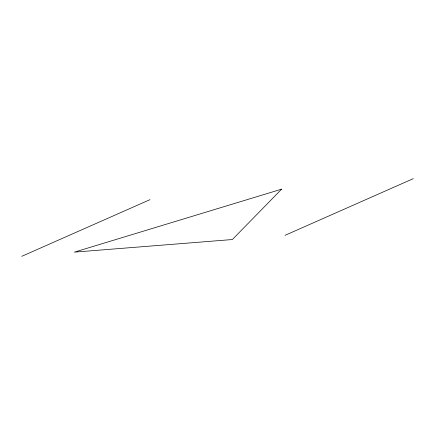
<?xml version="1.0" encoding="UTF-8"?>
<svg xmlns="http://www.w3.org/2000/svg" width="435" height="435" viewBox="0 0 435 435"><rect width="100%" height="100%" fill="white"/><g stroke="black" fill="none" stroke-linecap="round" stroke-linejoin="round"><path stroke-width="0.65" d="M21.75 256.329L149.983 199.66M285.017 235.34L413.25 178.671M281.619 189.165L232.361 239.538L74.401 252.131L281.619 189.165"/></g></svg>
